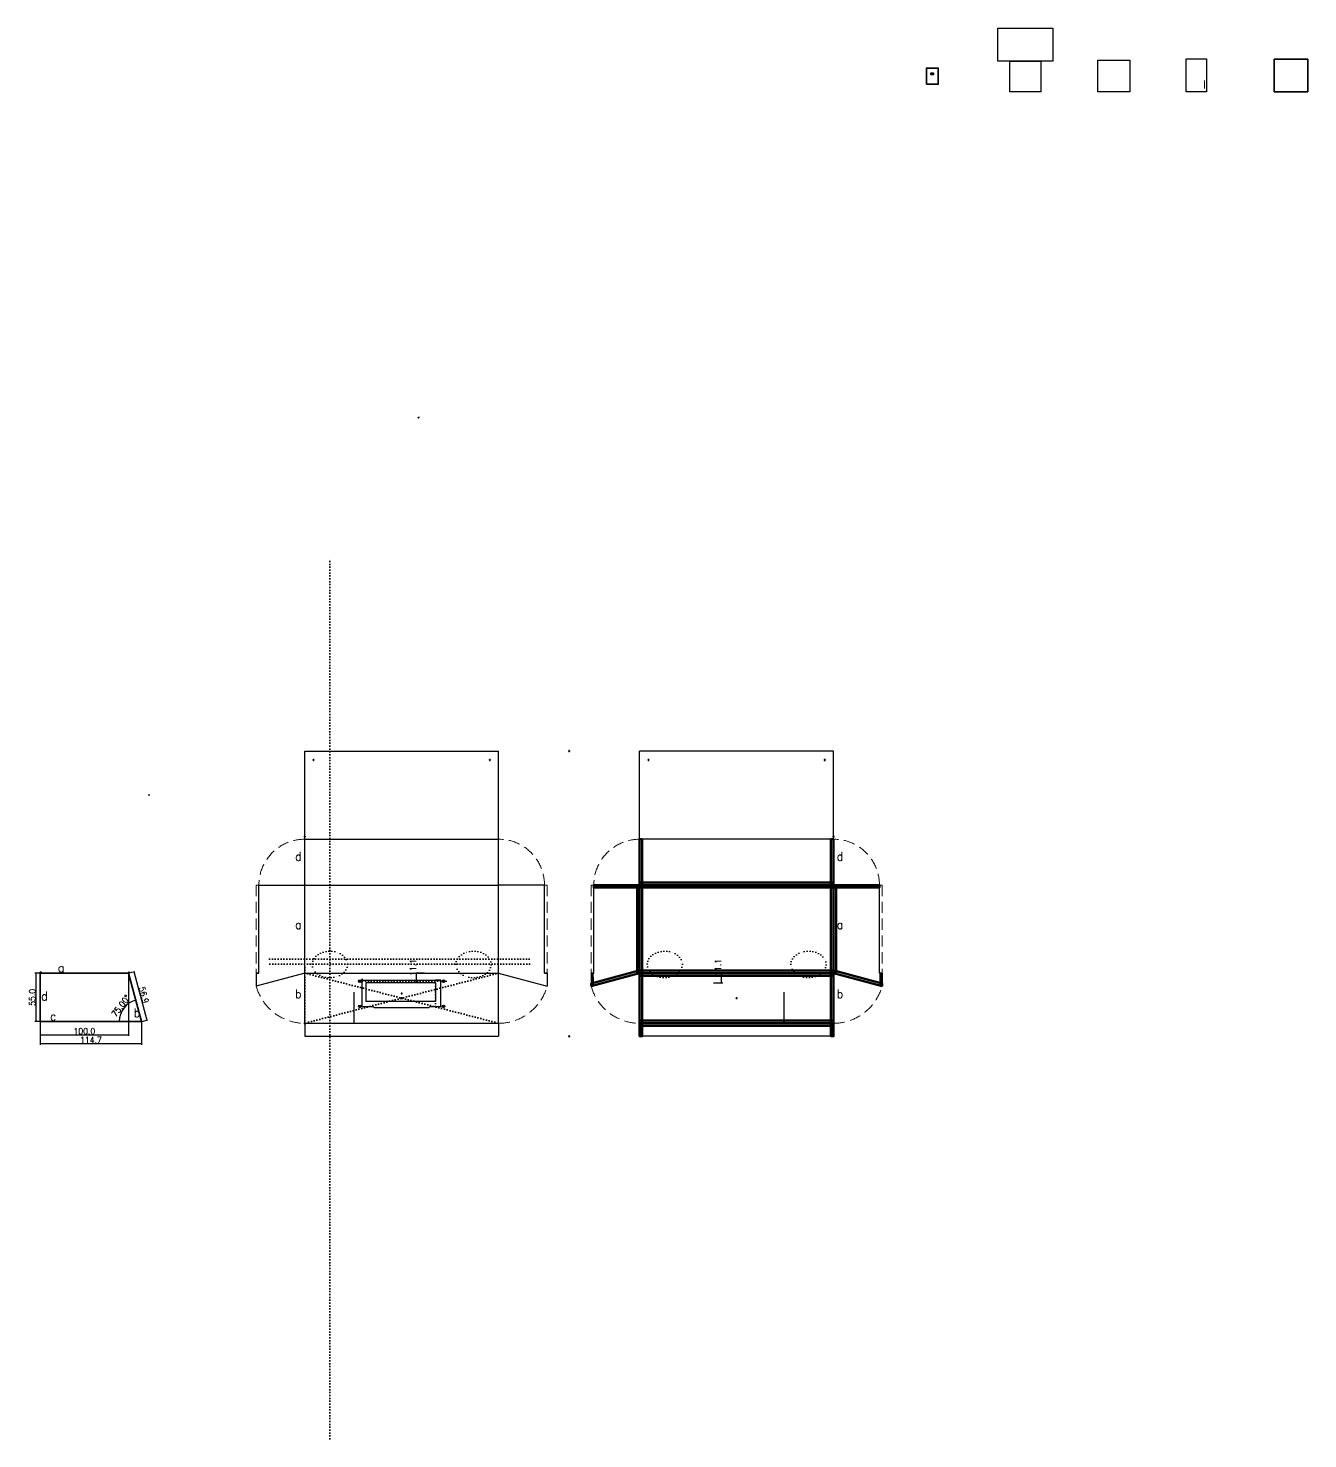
# Model space of a CAD drawing. Header units: millimetres. Extents: x -1888 to 1438, y -638 to 1072.
# Drawn here: x -14 to 1438, y -528 to 1072 of the extents above; entities that cross this region are included whole.
import ezdxf
from ezdxf.enums import TextEntityAlignment as Align

# ---------------------------------------------------------------- set-up
doc = ezdxf.new("R2010")
doc.units = ezdxf.units.MM
doc.header["$PDMODE"] = 96
doc.header["$PDSIZE"] = -2
doc.linetypes.add('DASHED', pattern=[19.05, 12.7, -6.35])
doc.linetypes.add('DOT2', pattern=[3.175, 0, -3.175])
for name, color, linetype, lineweight, plot in [('1 drawing', 7, 'CONTINUOUS', 35, False), ('1 drawing-1 drawing+', 6, 'CONTINUOUS', 9, False), ('4b.helper', 7, 'DOT2', 35, False), ('5.templates', 5, 'CONTINUOUS', 35, False)]:
    doc.layers.add(name, color=color, linetype=linetype, lineweight=lineweight, plot=plot)
for name, color, linetype, lineweight in [('3 net', 7, 'CONTINUOUS', 25), ('3 net-3b.net.cut(Copy0)_meta', 4, 'CONTINUOUS', 50), ('3 net-3b.net.cut_meta', 6, 'DASHED', 9), ('5.templates-5.templates_meta', 6, 'CONTINUOUS', 9)]:
    doc.layers.add(name, color=color, linetype=linetype, lineweight=lineweight)
doc.styles.get("Standard").update_dxf_attribs({"font": 'STANDARD'})
doc.dimstyles.get("Standard").update_dxf_attribs({"dimtxt": 7, "dimasz": 2.5, "dimexe": 1.25, "dimexo": 0.625, "dimtad": 0, "dimtoh": 1, "dimdec": 1, "dimzin": 1, "dimdsep": 46, "dimtxsty": 'STANDARD', "dimcen": 0.09, "dimazin": 0, "dimtfac": 1, "dimtdec": 4, "dimtofl": 0, "dimtmove": 0, "dimatfit": 3, "dimfxl": 1, "dimtolj": 1, "dimtzin": 0, "dimarcsym": 0})
picture_1 = doc.add_image_def('image1.jpg', size_in_pixel=(679, 408))
picture_2 = doc.add_image_def('image2.png', size_in_pixel=(470, 761))
picture_3 = doc.add_image_def('image3.jpg', size_in_pixel=(679, 667))
picture_4 = doc.add_image_def('image4.jpg', size_in_pixel=(522, 522))
picture_5 = doc.add_image_def('image5.png', size_in_pixel=(960, 960))
picture_6 = doc.add_image_def('image6.jpg', size_in_pixel=(1, 1))

# ---------------------------------------------------------------- blocks, each defined once
blk = doc.blocks.new('*D5')
at = {"layer": '1 drawing-1 drawing+', "color": 0, "linetype": 'ByBlock', "lineweight": -2}
for p, q in [((0, -55.6), (0, -81.2)), ((114.7, -55.6), (114.7, -81.2)), ((0, -80), (114.7, -80))]:
    blk.add_line(p, q, dxfattribs=at)
for points in [[(0, -80), (2.5, -79.6), (2.5, -80.4)], [(114.7, -80), (112.2, -80.4), (112.2, -79.6)]]:
    blk.add_solid(points, dxfattribs=at)
at = {"layer": '1 drawing-1 drawing+', "color": 0, "linetype": 'CONTINUOUS', "lineweight": -2, "insert": (57.4, -75.9), "char_height": 7, "width": 19.444, "attachment_point": 5}
blk.add_mtext('114.7', dxfattribs=at)
blk = doc.blocks.new('*D6')
at = {"layer": '1 drawing-1 drawing+', "color": 0, "linetype": 'ByBlock', "lineweight": -2}
for p, q in [((0, -0.6), (0, -71.2)), ((100, -0.6), (100, -71.2)), ((0, -70), (100, -70))]:
    blk.add_line(p, q, dxfattribs=at)
for points in [[(0, -70), (2.5, -69.6), (2.5, -70.4)], [(100, -70), (97.5, -70.4), (97.5, -69.6)]]:
    blk.add_solid(points, dxfattribs=at)
at = {"layer": '1 drawing-1 drawing+', "color": 0, "linetype": 'CONTINUOUS', "lineweight": -2, "insert": (50, -65.9), "char_height": 7, "width": 20.222, "attachment_point": 5}
blk.add_mtext('100.0', dxfattribs=at)
blk = doc.blocks.new('*D7')
at = {"layer": '1 drawing-1 drawing+', "color": 0, "linetype": 'ByBlock', "lineweight": -2}
for p, q in [((100.6, 0.2), (107.4, 2)), ((106.2, 1.7), (120.9, -53.3)), ((115.3, -54.8), (122.1, -53))]:
    blk.add_line(p, q, dxfattribs=at)
for points in [[(106.2, 1.7), (107.2, -0.7), (106.4, -0.9)], [(120.9, -53.3), (119.8, -51), (120.7, -50.8)]]:
    blk.add_solid(points, dxfattribs=at)
at = {"layer": '1 drawing-1 drawing+', "color": 0, "linetype": 'CONTINUOUS', "lineweight": -2, "insert": (117.5, -24.8), "char_height": 7, "width": 16.333, "attachment_point": 5, "rotation": 285}
blk.add_mtext('56.9', dxfattribs=at)
blk = doc.blocks.new('*D8')
at = {"layer": '1 drawing-1 drawing+', "color": 0, "linetype": 'ByBlock', "lineweight": -2}
for p, q in [((-0.6, 0), (-6.2, 0)), ((-5, 0), (-5, -55)), ((-0.6, -55), (-6.2, -55))]:
    blk.add_line(p, q, dxfattribs=at)
for points in [[(-5, 0), (-4.6, -2.5), (-5.4, -2.5)], [(-5, -55), (-5.4, -52.5), (-4.6, -52.5)]]:
    blk.add_solid(points, dxfattribs=at)
at = {"layer": '1 drawing-1 drawing+', "color": 0, "linetype": 'CONTINUOUS', "lineweight": -2, "insert": (-9.1, -27.5), "char_height": 7, "width": 16.333, "attachment_point": 5, "rotation": 90}
blk.add_mtext('55.0', dxfattribs=at)
blk = doc.blocks.new('*D9')
at = {"layer": '1 drawing-1 drawing+', "color": 0, "linetype": 'ByBlock', "lineweight": -2}
blk.add_arc((114.7, -55), 25.2, 104.9998, 180, dxfattribs=at)
for points in [[(108.2, -30.6), (106, -31.8), (105.7, -31)], [(89.5, -55), (89.2, -52.5), (90, -52.5)]]:
    blk.add_solid(points, dxfattribs=at)
at = {"layer": '1 drawing-1 drawing+', "color": 0, "linetype": 'CONTINUOUS', "lineweight": -2, "insert": (94.2, -39.3), "char_height": 7, "width": 26.444, "attachment_point": 8, "rotation": 52.4999}
blk.add_mtext('75.00%%D', dxfattribs=at)
blk = doc.blocks.new('*D50')
at = {"layer": '3 net', "color": 0, "linetype": 'ByBlock', "lineweight": -2}
for p, q in [((436, 0), (425.8, 0)), ((427, -11.1), (427, 0)), ((436.2, -11.1), (425.8, -11.1))]:
    blk.add_line(p, q, dxfattribs=at)
for points in [[(427, 0), (427.4, -2.5), (426.6, -2.5)], [(427, -11.1), (426.6, -8.6), (427.4, -8.6)]]:
    blk.add_solid(points, dxfattribs=at)
at = {"layer": '3 net', "color": 0, "linetype": 'CONTINUOUS', "lineweight": -2, "insert": (422.9, 6.5), "char_height": 7, "width": 11.667, "attachment_point": 5, "rotation": 90}
blk.add_mtext('11.1', dxfattribs=at)
blk = doc.blocks.new('*D51')
at = {"layer": '3 net', "color": 0, "linetype": 'ByBlock', "lineweight": -2}
for p, q in [((764, 0), (774.2, 0)), ((763.8, -11.1), (774.2, -11.1)), ((773, -11.1), (773, 0))]:
    blk.add_line(p, q, dxfattribs=at)
for points in [[(773, 0), (773.4, -2.5), (772.6, -2.5)], [(773, -11.1), (772.6, -8.6), (773.4, -8.6)]]:
    blk.add_solid(points, dxfattribs=at)
at = {"layer": '3 net', "color": 0, "linetype": 'CONTINUOUS', "lineweight": -2, "insert": (768.9, 6.5), "char_height": 7, "width": 11.667, "attachment_point": 5, "rotation": 90}
blk.add_mtext('11.1', dxfattribs=at)

msp = doc.modelspace()

# ---------------------------------------------------------------- hatches: boundary and pattern name
at = {"layer": '3 net-3b.net.cut(Copy0)_meta'}
for points in [[(680, 100), (683, 100), (683, 152), (680, 152)], [(900, 100), (897, 100), (897, 152), (900, 152)], [(680, 100), (677, 100), (677, 0), (680, 0)], [(900, 100), (680, 100), (680, 103), (900, 103)], [(683, 100), (680, 100), (680, 0), (683, 0)], [(897, 100), (900, 100), (900, 0), (897, 0)], [(900, 100), (903, 100), (903, 0), (900, 0)], [(900, 0), (680, 0), (680, 3), (900, 3)], [(683, -56.9), (683, 0), (680, 0), (680, -56.9)], [(897, -56.9), (897, 0), (900, 0), (900, -56.9)], [(625, 0), (625.03, -14.69), (628.03, -13.89), (628, 0)], [(955, 0), (954.97, -14.69), (951.97, -13.89), (952, 0)], [(900, -56.9), (680, -56.9), (680, -53.9), (900, -53.9)]]:
    msp.add_hatch(color=256, dxfattribs=at).paths.add_polyline_path(points, flags=0)
h = msp.add_hatch(color=256, dxfattribs=at)
edge = h.paths.add_edge_path(flags=0)
edge.add_line((680, 100), (628, 100))
edge.add_line((628, 100), (680, 100))
edge.add_line((680, 100), (680, 97))
edge.add_line((680, 97), (628, 97))
edge.add_line((628, 97), (628, 100))
h = msp.add_hatch(color=256, dxfattribs=at)
edge = h.paths.add_edge_path(flags=0)
edge.add_line((680, 97), (680, 100))
edge.add_line((680, 100), (680, 97))
edge.add_line((680, 97), (900, 97))
edge.add_line((900, 97), (900, 100))
edge.add_line((900, 100), (680, 100))
edge.add_line((680, 100), (683, 100))
h = msp.add_hatch(color=256, dxfattribs=at)
edge = h.paths.add_edge_path(flags=0)
edge.add_line((900, 100), (952, 100))
edge.add_line((952, 100), (900, 100))
edge.add_line((900, 100), (900, 97))
edge.add_line((900, 97), (952, 97))
edge.add_line((952, 97), (952, 100))
h = msp.add_hatch(color=256, dxfattribs=at)
edge = h.paths.add_edge_path(flags=0)
edge.add_line((680, 0), (679.23, 2.9))
edge.add_line((679.23, 2.9), (625, -11.59))
edge.add_line((625, -11.59), (625, -14.7))
edge.add_line((625, -14.7), (680, 0))
edge.add_line((680, 0), (679.23, 2.9))
edge.add_line((679.23, 2.9), (680, 0))
edge.add_line((680, 0), (625.03, -14.69))
h = msp.add_hatch(color=256, dxfattribs=at)
edge = h.paths.add_edge_path(flags=0)
edge.add_line((680, -3), (680, 0))
edge.add_line((680, 0), (680, -3))
edge.add_line((680, -3), (900, -3))
edge.add_line((900, -3), (900, 0))
edge.add_line((900, 0), (680, 0))
edge.add_line((680, 0), (683, 0))
h = msp.add_hatch(color=256, dxfattribs=at)
edge = h.paths.add_edge_path(flags=0)
edge.add_line((900, 0), (900.77, 2.9))
edge.add_line((900.77, 2.9), (955, -11.59))
edge.add_line((955, -11.59), (955, -14.7))
edge.add_line((955, -14.7), (900, 0))
edge.add_line((900, 0), (900.77, 2.9))
edge.add_line((900.77, 2.9), (900, 0))
edge.add_line((900, 0), (954.97, -14.69))
h = msp.add_hatch(color=256, dxfattribs=at)
edge = h.paths.add_edge_path(flags=0)
edge.add_line((680, -59.9), (680, -56.9))
edge.add_line((680, -56.9), (680, -59.9))
edge.add_line((680, -59.9), (900, -59.9))
edge.add_line((900, -59.9), (900, -56.9))
edge.add_line((900, -56.9), (680, -56.9))
edge.add_line((680, -56.9), (683, -56.9))
h = msp.add_hatch(color=256, dxfattribs=at)
edge = h.paths.add_edge_path(flags=0)
edge.add_line((680, -56.9), (683, -56.9))
edge.add_line((683, -56.9), (683, -71.6))
edge.add_line((683, -71.6), (680, -71.6))
edge.add_line((680, -71.6), (680, -56.9))
edge.add_line((680, -56.9), (680, -71.6))
h = msp.add_hatch(color=256, dxfattribs=at)
edge = h.paths.add_edge_path(flags=0)
edge.add_line((900, -56.9), (897, -56.9))
edge.add_line((897, -56.9), (897, -71.6))
edge.add_line((897, -71.6), (900, -71.6))
edge.add_line((900, -71.6), (900, -56.9))
edge.add_line((900, -56.9), (900, -71.6))

# ---------------------------------------------------------------- linework, layer by layer
at = {"layer": '1 drawing', "lineweight": 35}
for p, q in [((0, 0), (100, 0)), ((0, -55), (0, 0)), ((100, 0), (114.74, -55)), ((0, -55), (114.74, -55))]:
    msp.add_line(p, q, dxfattribs=at)
at = {"layer": '3 net'}
for p, q in [((300, 152), (300, 252)), ((300, 252), (520, 252)), ((520, 152), (520, 252)), ((900, 252), (680, 252)), ((680, 152), (680, 252)), ((900, 152), (900, 252)), ((300, 152), (520, 152)), ((300, 100), (300, 152)), ((300, 152), (520, 152)), ((520, 100), (520, 152)), ((900, 152), (680, 152)), ((680, 100), (680, 152)), ((900, 152), (680, 152)), ((900, 100), (900, 152)), ((248, 0), (248, 100)), ((248, 100), (300, 100)), ((300, 0), (300, 100)), ((300, 100), (520, 100)), ((520, 0), (520, 100)), ((572, 100), (520, 100)), ((572, 0), (572, 100)), ((572, 0), (572, 100)), ((628, 0), (628, 100)), ((628, 0), (628, 100)), ((680, 100), (628, 100)), ((900, 100), (680, 100)), ((680, 100), (680, 0)), ((900, 0), (900, 100)), ((952, 100), (900, 100)), ((952, 0), (952, 100)), ((300, 0), (245, -14.7)), ((245, 0), (245, -14.7)), ((300, -56.9), (300, 0)), ((300, 0), (520, 0)), ((520, -56.9), (520, 0)), ((520, 0), (575, -14.7)), ((575, 0), (575, -14.7)), ((680, 0), (900, 0)), ((900, -56.9), (900, 0)), ((900, 0), (955, -14.7)), ((955, 0), (955, -14.7)), ((365.1, -8.12), (454.6, -8.12)), ((365.1, -37.92), (365.1, -8.12)), ((448.2, -11.12), (369.4, -11.12)), ((369.4, -11.12), (369.4, -32.32)), ((454.6, -8.12), (448.2, -8.12)), ((448.2, -11.12), (448.2, -32.32)), ((454.6, -37.92), (454.6, -8.12)), ((680, 0), (625, -14.7)), ((625, 0), (625, -14.7)), ((680, 0), (680, -56.9)), ((356, -57), (356, -21.72)), ((844, -57), (844, -21.72)), ((365.1, -37.92), (377.7, -37.92)), ((448.2, -32.32), (369.4, -32.32)), ((377.7, -37.92), (378.85, -38.92)), ((378.85, -38.92), (440.85, -38.92)), ((440.85, -38.92), (442, -37.92)), ((442, -37.92), (454.6, -37.92)), ((300, -56.9), (520, -56.9)), ((300, -56.9), (300, -71.6)), ((520, -56.9), (520, -71.6)), ((900, -56.9), (680, -56.9)), ((680, -56.9), (680, -71.6)), ((900, -56.9), (900, -71.6)), ((300, -71.6), (520, -71.6)), ((900, -71.6), (680, -71.6))]:
    msp.add_line(p, q, dxfattribs=at)
at = {"layer": '3 net', "linetype": 'CONTINUOUS', "lineweight": 35}
for p, q in [((245, 0), (248, 0)), ((575, 0), (572, 0)), ((575, 0), (572, 0)), ((955, 0), (952, 0)), ((625, 0), (628, 0)), ((625, 0), (628, 0))]:
    msp.add_line(p, q, dxfattribs=at)
at = {"layer": '3 net', "linetype": 'DOT2'}
for p, q in [((460.6, -9.22), (360.1, -9.22)), ((365.1, -8.12), (365.1, -6.72)), ((365.1, -6.72), (365.1, -11.12)), ((448.2, -8.12), (448.2, -41.62)), ((457.35, -9.22), (460.6, -9.22))]:
    msp.add_line(p, q, dxfattribs=at)
at = {"layer": '3 net'}
for centre in [(362.35, -9.22), (457.35, -9.22), (362.35, -37.72), (457.35, -37.72)]:
    msp.add_circle(centre, 1.5, dxfattribs=at)
at = {"layer": '3 net', "linetype": 'DOT2'}
for centre, major_axis in [((328.5, 10), (20, 0)), ((491.5, 10), (-20, 0)), ((708.5, 10), (20, 0)), ((871.5, 10), (-20, 0))]:
    msp.add_ellipse(centre, major_axis=major_axis, ratio=0.75, dxfattribs=at)
at = {"layer": '3 net'}
for p in [(310, 242), (510, 242), (600, 252), (690, 242), (890, 242), (300, 155), (900, 155), (300, 100), (900, 100), (300, 0), (900, 0), (362.35, -9.22), (457.35, -9.22), (410, -23.07), (410, -28.45), (790, -28.45), (362.35, -37.72), (457.35, -37.72), (300, -56.9), (900, -56.9), (600, -71.6)]:
    msp.add_point(p, dxfattribs=at)
at = {"layer": '3 net', "lineweight": -2}
msp.add_point((328.5, 25.5), dxfattribs=at)
at = {"layer": '3 net-3b.net.cut(Copy0)_meta'}
for p, q in [((680, 97), (680, 103)), ((680, 103), (680, 100)), ((900, 97), (900, 103)), ((900, 103), (900, 100)), ((680, -59.9), (680, -53.9)), ((680, -53.9), (680, -56.9)), ((900, -59.9), (900, -53.9)), ((900, -53.9), (900, -56.9))]:
    msp.add_line(p, q, dxfattribs=at)
for points in [[(680, 100), (683, 100), (683, 152), (680, 152), (680, 100)], [(900, 100), (897, 100), (897, 152), (900, 152), (900, 100)], [(680, 100), (628, 100), (680, 100), (680, 97), (628, 97), (628, 100)], [(680, 100), (677, 100), (677, 0), (680, 0), (680, 100)], [(680, 97), (680, 100), (680, 97), (900, 97), (900, 100), (680, 100), (683, 100)], [(900, 100), (952, 100), (900, 100), (900, 97), (952, 97), (952, 100)], [(900, 100), (903, 100), (903, 0), (900, 0), (900, 100)], [(680, 0), (679.23, 2.9), (625, -11.59), (625, -14.7), (680, 0), (679.23, 2.9), (680, 0), (625.03, -14.69)], [(680, -3), (680, 0), (680, -3), (900, -3), (900, 0), (680, 0), (683, 0)], [(900, 0), (900.77, 2.9), (955, -11.59), (955, -14.7), (900, 0), (900.77, 2.9), (900, 0), (954.97, -14.69)], [(680, -56.9), (683, -56.9), (683, -71.6), (680, -71.6), (680, -56.9), (680, -71.6)], [(680, -59.9), (680, -56.9), (680, -59.9), (900, -59.9), (900, -56.9), (680, -56.9), (683, -56.9)], [(900, -56.9), (897, -56.9), (897, -71.6), (900, -71.6), (900, -56.9), (900, -71.6)]]:
    msp.add_lwpolyline(points, dxfattribs=at)
for points in [[(900, 100), (680, 100), (680, 103), (900, 103)], [(683, 100), (680, 100), (680, 0), (683, 0)], [(897, 100), (900, 100), (900, 0), (897, 0)], [(900, 0), (680, 0), (680, 3), (900, 3)], [(683, -56.9), (683, 0), (680, 0), (680, -56.9)], [(897, -56.9), (897, 0), (900, 0), (900, -56.9)], [(900, -56.9), (680, -56.9), (680, -53.9), (900, -53.9)]]:
    msp.add_lwpolyline(points, close=True, dxfattribs=at)
at = {"layer": '3 net-3b.net.cut_meta'}
for p, q in [((248, 100), (245, 100)), ((245, 100), (245, 0)), ((572, 100), (575, 100)), ((575, 100), (575, 0)), ((625, 100), (625, 0)), ((628, 100), (625, 100)), ((952, 100), (955, 100)), ((955, 100), (955, 0))]:
    msp.add_line(p, q, dxfattribs=at)
for centre, radius, start, end in [((300, 100), 52, 90, 180), ((520, 100), 52, 0, 90), ((680, 100), 52, 90, 180), ((900, 100), 52, 0, 90), ((300, 0), 56.9, 194.96383, 270), ((520, 0), 56.9, 270, 345.03617), ((680, 0), 56.9, 194.96383, 270), ((900, 0), 56.9, 270, 345.03617)]:
    msp.add_arc(centre, radius, start, end, dxfattribs=at)
at = {"layer": '4b.helper', "linetype": 'DOT2'}
msp.add_line((328.5, -528.45), (328.5, 471.55), dxfattribs=at)
at = {"layer": '4b.helper'}
for p, q in [((260, 16), (560, 16)), ((260.39, 10), (560.39, 10)), ((300, 0), (300, 10)), ((520, 0), (300, -56.9)), ((300, -56.9), (300, 0)), ((300, 0), (520, -56.9))]:
    msp.add_line(p, q, dxfattribs=at)
for p in [(429.18, 630.35), (123.5, 202.31)]:
    msp.add_point(p, dxfattribs=at)
at = {"layer": '5.templates'}
msp.add_lwpolyline([(1005.36, 1008.78), (1018.86, 1008.78), (1018.86, 1027.18), (1005.36, 1027.18)], close=True, dxfattribs=at)
msp.add_lwpolyline([(1010.45, 1019.77), (1013.25, 1019.77), (1013.25, 1021.47), (1010.45, 1021.47), (1010.45, 1019.77)], dxfattribs=at)
at = {"layer": '5.templates-5.templates_meta'}
msp.add_line((1320.78, 1012.89), (1320.78, 1004.03), dxfattribs=at)

# ---------------------------------------------------------------- texts
at = {"layer": '1 drawing'}
for p in [(0, 0), (100, 0)]:
    msp.add_text('a', height=2, dxfattribs=at).set_placement(p)
at = {"layer": '1 drawing-1 drawing+'}
for s, p in [('a', (20, 1)), ('d', (1, -31)), ('c', (11, -54)), ('b', (106, -50))]:
    msp.add_text(s, height=10, dxfattribs=at).set_placement(p)
at = {"layer": '3 net'}
for s, p in [('d', (289, 127.5)), ('a', (289, 50)), ('b', (289, -28.45))]:
    msp.add_text(s, height=10, dxfattribs=at).set_placement(p)
for s, p in [('d', (911, 127.5)), ('a', (911, 50)), ('b', (911, -28.45))]:
    msp.add_text(s, height=10, dxfattribs=at).set_placement(p, align=Align.RIGHT)

# ---------------------------------------------------------------- dimensions: what is measured, and where the dimension line sits
at = {"layer": '1 drawing-1 drawing+'}
dim = msp.add_linear_dim(base=(-5, -55), p1=(0, 0), p2=(0, -55), angle=90, dimstyle='Standard', dxfattribs=at)
dim.commit()
dim.dimension.update_dxf_attribs({"geometry": '*D8', "text_midpoint": (-9.12, -27.5)})
for base, p1, p2, picture, middle in [((100, -70), (0, 0), (100, 0), '*D6', (50, -65.88)), ((114.74, -80), (0, -55), (114.74, -55), '*D5', (57.37, -75.88))]:
    dim = msp.add_linear_dim(base=base, p1=p1, p2=p2, dimstyle='Standard', dxfattribs=at)
    dim.commit()
    dim.dimension.update_dxf_attribs({"geometry": picture, "text_midpoint": middle})
dim = msp.add_angular_dim_2l(base=(90, -50), line1=((114.74, -55), (100, 0)), line2=((114.74, -55), (0, -55)), dimstyle='Standard', dxfattribs=at)
dim.commit()
dim.dimension.update_dxf_attribs({"geometry": '*D9', "text_midpoint": (0, 0)})
dim = msp.add_aligned_dim(p1=(100, 0), p2=(114.74, -55), distance=6.38, dimstyle='Standard', dxfattribs=at)
dim.commit()
dim.dimension.update_dxf_attribs({"geometry": '*D7', "text_midpoint": (117.51, -24.78)})
at = {"layer": '3 net'}
for base, p1, p2, picture, middle in [((427, 0), (436.81, -11.12), (436.6, 0), '*D50', (422.88, -5.56)), ((773, 0), (763.19, -11.12), (763.4, 0), '*D51', (768.88, -5.56))]:
    dim = msp.add_linear_dim(base=base, p1=p1, p2=p2, angle=90, dimstyle='Standard', dxfattribs=at)
    dim.commit()
    dim.dimension.update_dxf_attribs({"geometry": picture, "text_midpoint": middle})

# ---------------------------------------------------------------- pictures from other files: only their frames are drawn
at = {"layer": '4b.helper'}
image = msp.add_image(picture_6, insert=(0, 0), size_in_units=(1, 1), dxfattribs=at)
image.dxf.flags = 1
at = {"layer": '5.templates', "lineweight": -2}
image = msp.add_image(picture_1, insert=(1086.41, 1035), size_in_units=(62.19, 37.37), dxfattribs=at)
image.dxf.flags = 1
image = msp.add_image(picture_4, insert=(1100, 1000), size_in_units=(35, 35), dxfattribs=at)
image.dxf.flags = 1
image = msp.add_image(picture_5, insert=(1200, 1000), size_in_units=(36.15, 36.15), dxfattribs=at)
image.dxf.flags = 1
image = msp.add_image(picture_2, insert=(1300, 1000), size_in_units=(23.25, 37.64), dxfattribs=at)
image.dxf.flags = 1
at = {"layer": '5.templates'}
image = msp.add_image(picture_3, insert=(1400, 1000), size_in_units=(38.03, 37.36), dxfattribs=at)
image.dxf.flags = 1

doc.saveas('drawing.dxf')
